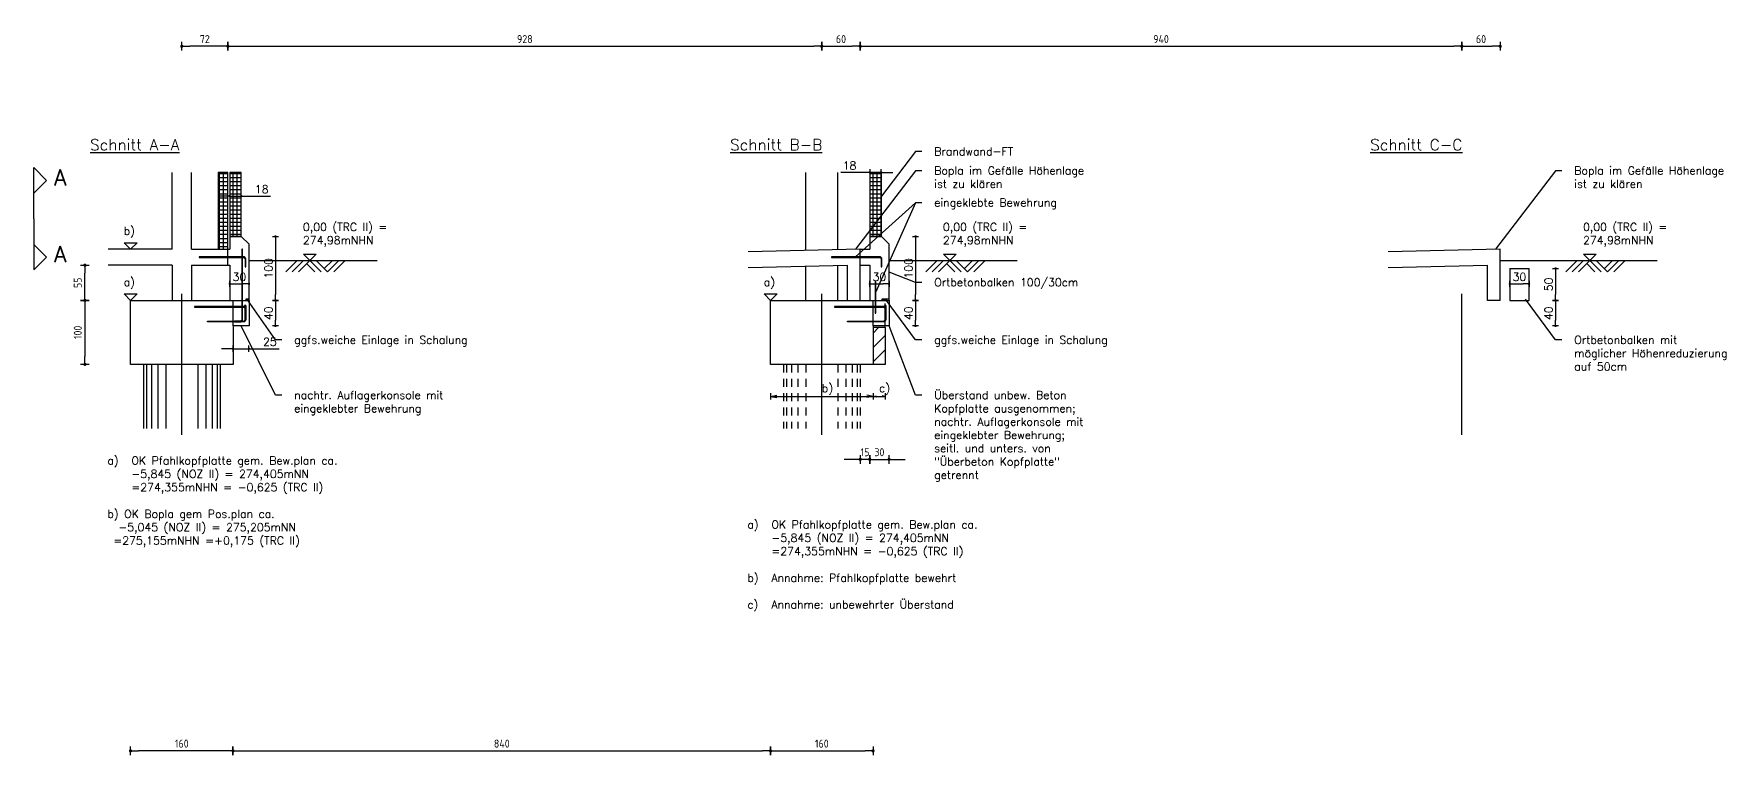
# Model space of a CAD drawing. Extents: x -17 to 300, y 24 to 138.
# Drawn here: x 11.65 to 38.09, y 28.65 to 39.93 of the extents above; entities that cross this region are included whole.
import ezdxf

# ---------------------------------------------------------------- set-up
doc = ezdxf.new("R2010")
doc.units = 0
doc.header["$LTSCALE"] = 0.5
doc.header["$MEASUREMENT"] = 0
doc.header["$PDMODE"] = 2
doc.linetypes.add('AUSGEZOGEN', pattern=[1000.01, 1000, 0.01])
doc.linetypes.add('HIDDEN', pattern=[0.375, 0.25, -0.125])
doc.layers.get('Defpoints').update_dxf_attribs({"linetype": 'CONTINUOUS'})
for name, color, linetype in [('ACHSEN', 7, 'CONTINUOUS'), ('AUSBAU', 115, 'CONTINUOUS'), ('BET-ANS', 7, 'CONTINUOUS'), ('BET-SCHN', 6, 'CONTINUOUS'), ('BET-VERD', 7, 'HIDDEN'), ('BEWEHRUNG', 1, 'CONTINUOUS'), ('FASSADE', 115, 'CONTINUOUS'), ('MASSE', 7, 'CONTINUOUS'), ('TEXT', 7, 'CONTINUOUS')]:
    doc.layers.add(name, color=color, linetype=linetype)
doc.styles.add('R25-M100', font='romans.shx', dxfattribs={"height": 0.25})
doc.styles.add('R25-M50', font='romans.shx', dxfattribs={"height": 0.125})
doc.styles.add('R35-M50', font='romans.shx', dxfattribs={"height": 0.175})
doc.styles.add('TXT', font='isocp.shx')
doc.dimstyles.new('DOT_I', dxfattribs={"dimscale": 0.5, "dimtxt": 0.25, "dimasz": 0.25, "dimexe": 0.1, "dimexo": 0.3, "dimgap": 0.1, "dimtad": 1, "dimdec": 3, "dimzin": 3, "dimtxsty": 'TXT', "dimblk": 'DOT', "dimblk1": 'DOT', "dimblk2": 'DOT', "dimsah": 1, "dimcen": 0.1, "dimse1": 1, "dimse2": 1, "dimazin": 0, "dimtfac": 1, "dimtdec": 4, "dimtix": 1, "dimtmove": 2, "dimatfit": 3, "dimldrblk": 'DOT', "dimfxl": 0, "dimtvp": 1, "dimtolj": 1, "dimtzin": 0, "dimarcsym": 0})
doc.dimstyles.new('M1-50$0', dxfattribs={"dimscale": 0.5, "dimtxt": 0.18, "dimasz": 0.18, "dimexe": 0.18, "dimexo": 0.0625, "dimgap": 0.09, "dimtad": 1, "dimdec": 1, "dimlfac": 100, "dimzin": 9, "dimdsep": 46, "dimtxsty": 'R25-M50', "dimblk1": 'DOT', "dimblk2": 'DOT', "dimsah": 1, "dimcen": 0.09, "dimse1": 1, "dimse2": 1, "dimclrt": 256, "dimadec": 0, "dimazin": 0, "dimtfac": 1, "dimtdec": 4, "dimtmove": 0, "dimatfit": 3, "dimldrblk": 'DOT', "dimfxl": 0, "dimtolj": 1, "dimtzin": 0, "dimarcsym": 0})

# ---------------------------------------------------------------- blocks, each defined once
blk = doc.blocks.new('DOT')
at = {"layer": 'MASSE', "color": 7, "linetype": 'Continuous'}
for p, q in [((0, 0), (-1, 0)), ((0, 0.54), (0, -0.54))]:
    blk.add_line(p, q, dxfattribs=at)
at = {"layer": 'MASSE', "color": 7, "linetype": 'Continuous', "const_width": 0.2}
blk.add_lwpolyline([(-0.1, 0, 1), (0.1, 0, 1)], format="xyb", close=True, dxfattribs=at)
blk = doc.blocks.new('*D20')
at = {"layer": 'Defpoints', "color": 0, "transparency": 16777216}
for p in [(15.009, 36.018), (14.709, 35.759), (15.009, 35.759)]:
    blk.add_point(p, dxfattribs=at)
at = {"layer": 'MASSE', "color": 0, "lineweight": -2, "transparency": 16777216}
blk.add_line((14.799, 36.018), (14.919, 36.018), dxfattribs=at)
at = {"layer": 'MASSE', "color": 0, "lineweight": -2, "transparency": 16777216, "xscale": 0.09, "yscale": 0.09, "zscale": 0.09, "rotation": 180}
blk.add_blockref('DOT', (14.709, 36.018), dxfattribs=at)
at = {"layer": 'MASSE', "color": 0, "lineweight": -2, "transparency": 16777216, "xscale": 0.09, "yscale": 0.09, "zscale": 0.09}
blk.add_blockref('DOT', (15.009, 36.018), dxfattribs=at)
at = {"layer": 'MASSE', "transparency": 16777216, "insert": (14.859, 36.126), "char_height": 0.125, "attachment_point": 5, "style": 'R25-M50'}
blk.add_mtext('\\A1;30', dxfattribs=at)
blk = doc.blocks.new('*D21')
at = {"layer": 'Defpoints', "color": 0, "transparency": 16777216}
for p in [(14.709, 36.759), (14.709, 35.759), (15.423, 35.759)]:
    blk.add_point(p, dxfattribs=at)
at = {"layer": 'MASSE', "color": 0, "lineweight": -2, "transparency": 16777216}
blk.add_line((15.423, 36.669), (15.423, 35.849), dxfattribs=at)
at = {"layer": 'MASSE', "color": 0, "lineweight": -2, "transparency": 16777216, "xscale": 0.09, "yscale": 0.09, "zscale": 0.09}
for p, rotation in [((15.423, 36.759), 90), ((15.423, 35.759), 270)]:
    blk.add_blockref('DOT', p, dxfattribs=dict(at, rotation=rotation))
at = {"layer": 'MASSE', "transparency": 16777216, "insert": (15.315, 36.259), "char_height": 0.125, "attachment_point": 5, "rotation": 90, "style": 'R25-M50'}
blk.add_mtext('\\A1;100', dxfattribs=at)
blk = doc.blocks.new('*D22')
at = {"layer": 'Defpoints', "color": 0, "transparency": 16777216}
for p in [(14.709, 35.759), (15.009, 35.359), (15.423, 35.359)]:
    blk.add_point(p, dxfattribs=at)
at = {"layer": 'MASSE', "color": 0, "lineweight": -2, "transparency": 16777216}
blk.add_line((15.423, 35.669), (15.423, 35.449), dxfattribs=at)
at = {"layer": 'MASSE', "color": 0, "lineweight": -2, "transparency": 16777216, "xscale": 0.09, "yscale": 0.09, "zscale": 0.09}
for p, rotation in [((15.423, 35.759), 90), ((15.423, 35.359), 270)]:
    blk.add_blockref('DOT', p, dxfattribs=dict(at, rotation=rotation))
at = {"layer": 'MASSE', "transparency": 16777216, "insert": (15.315, 35.559), "char_height": 0.125, "attachment_point": 5, "rotation": 90, "style": 'R25-M50'}
blk.add_mtext('\\A1;40', dxfattribs=at)
blk = doc.blocks.new('*D23')
at = {"layer": 'Defpoints', "color": 0, "transparency": 16777216}
for p in [(14.759, 35.359), (15.009, 35.359), (15.009, 35.004)]:
    blk.add_point(p, dxfattribs=at)
at = {"layer": 'MASSE', "color": 0, "lineweight": -2, "transparency": 16777216}
for p, q in [((14.669, 35.004), (14.579, 35.004)), ((14.759, 35.004), (15.009, 35.004)), ((15.099, 35.004), (15.482, 35.004))]:
    blk.add_line(p, q, dxfattribs=at)
at = {"layer": 'MASSE', "color": 0, "lineweight": -2, "transparency": 16777216, "xscale": 0.09, "yscale": 0.09, "zscale": 0.09}
blk.add_blockref('DOT', (14.759, 35.004), dxfattribs=at)
at = {"layer": 'MASSE', "color": 0, "lineweight": -2, "transparency": 16777216, "xscale": 0.09, "yscale": 0.09, "zscale": 0.09, "rotation": 180}
blk.add_blockref('DOT', (15.009, 35.004), dxfattribs=at)
at = {"layer": 'MASSE', "transparency": 16777216, "insert": (15.336, 35.112), "char_height": 0.125, "attachment_point": 5, "style": 'R25-M50'}
blk.add_mtext('\\A1;25', dxfattribs=at)
blk = doc.blocks.new('*D61')
at = {"layer": 'Defpoints', "color": 0, "transparency": 16777216}
for p in [(25.009, 36.018), (24.709, 35.759), (25.009, 35.759)]:
    blk.add_point(p, dxfattribs=at)
at = {"layer": 'MASSE', "color": 0, "lineweight": -2, "transparency": 16777216}
blk.add_line((24.799, 36.018), (24.919, 36.018), dxfattribs=at)
at = {"layer": 'MASSE', "color": 0, "lineweight": -2, "transparency": 16777216, "xscale": 0.09, "yscale": 0.09, "zscale": 0.09, "rotation": 180}
blk.add_blockref('DOT', (24.709, 36.018), dxfattribs=at)
at = {"layer": 'MASSE', "color": 0, "lineweight": -2, "transparency": 16777216, "xscale": 0.09, "yscale": 0.09, "zscale": 0.09}
blk.add_blockref('DOT', (25.009, 36.018), dxfattribs=at)
at = {"layer": 'MASSE', "transparency": 16777216, "insert": (24.859, 36.126), "char_height": 0.125, "attachment_point": 5, "style": 'R25-M50'}
blk.add_mtext('\\A1;30', dxfattribs=at)
blk = doc.blocks.new('*D62')
at = {"layer": 'Defpoints', "color": 0, "transparency": 16777216}
for p in [(24.709, 36.759), (24.709, 35.759), (25.423, 35.759)]:
    blk.add_point(p, dxfattribs=at)
at = {"layer": 'MASSE', "color": 0, "lineweight": -2, "transparency": 16777216}
blk.add_line((25.423, 36.669), (25.423, 35.849), dxfattribs=at)
at = {"layer": 'MASSE', "color": 0, "lineweight": -2, "transparency": 16777216, "xscale": 0.09, "yscale": 0.09, "zscale": 0.09}
for p, rotation in [((25.423, 36.759), 90), ((25.423, 35.759), 270)]:
    blk.add_blockref('DOT', p, dxfattribs=dict(at, rotation=rotation))
at = {"layer": 'MASSE', "transparency": 16777216, "insert": (25.315, 36.259), "char_height": 0.125, "attachment_point": 5, "rotation": 90, "style": 'R25-M50'}
blk.add_mtext('\\A1;100', dxfattribs=at)
blk = doc.blocks.new('*D63')
at = {"layer": 'Defpoints', "color": 0, "transparency": 16777216}
for p in [(24.709, 35.759), (25.009, 35.359), (25.423, 35.359)]:
    blk.add_point(p, dxfattribs=at)
at = {"layer": 'MASSE', "color": 0, "lineweight": -2, "transparency": 16777216}
blk.add_line((25.423, 35.669), (25.423, 35.449), dxfattribs=at)
at = {"layer": 'MASSE', "color": 0, "lineweight": -2, "transparency": 16777216, "xscale": 0.09, "yscale": 0.09, "zscale": 0.09}
for p, rotation in [((25.423, 35.759), 90), ((25.423, 35.359), 270)]:
    blk.add_blockref('DOT', p, dxfattribs=dict(at, rotation=rotation))
at = {"layer": 'MASSE', "transparency": 16777216, "insert": (25.315, 35.559), "char_height": 0.125, "attachment_point": 5, "rotation": 90, "style": 'R25-M50'}
blk.add_mtext('\\A1;40', dxfattribs=at)
blk = doc.blocks.new('*D64')
at = {"layer": 'Defpoints', "color": 0, "transparency": 16777216}
for p in [(35.009, 36.018), (34.709, 35.759), (35.009, 35.759)]:
    blk.add_point(p, dxfattribs=at)
at = {"layer": 'MASSE', "color": 0, "lineweight": -2, "transparency": 16777216}
blk.add_line((34.799, 36.018), (34.919, 36.018), dxfattribs=at)
at = {"layer": 'MASSE', "color": 0, "lineweight": -2, "transparency": 16777216, "xscale": 0.09, "yscale": 0.09, "zscale": 0.09, "rotation": 180}
blk.add_blockref('DOT', (34.709, 36.018), dxfattribs=at)
at = {"layer": 'MASSE', "color": 0, "lineweight": -2, "transparency": 16777216, "xscale": 0.09, "yscale": 0.09, "zscale": 0.09}
blk.add_blockref('DOT', (35.009, 36.018), dxfattribs=at)
at = {"layer": 'MASSE', "transparency": 16777216, "insert": (34.859, 36.126), "char_height": 0.125, "attachment_point": 5, "style": 'R25-M50'}
blk.add_mtext('\\A1;30', dxfattribs=at)
blk = doc.blocks.new('*D65')
at = {"layer": 'Defpoints', "color": 0, "transparency": 16777216}
for p in [(34.709, 36.259), (34.709, 35.759), (35.423, 35.759)]:
    blk.add_point(p, dxfattribs=at)
at = {"layer": 'MASSE', "color": 0, "lineweight": -2, "transparency": 16777216}
blk.add_line((35.423, 36.169), (35.423, 35.849), dxfattribs=at)
at = {"layer": 'MASSE', "color": 0, "lineweight": -2, "transparency": 16777216, "xscale": 0.09, "yscale": 0.09, "zscale": 0.09}
for p, rotation in [((35.423, 36.259), 90), ((35.423, 35.759), 270)]:
    blk.add_blockref('DOT', p, dxfattribs=dict(at, rotation=rotation))
at = {"layer": 'MASSE', "transparency": 16777216, "insert": (35.315, 36.009), "char_height": 0.125, "attachment_point": 5, "rotation": 90, "style": 'R25-M50'}
blk.add_mtext('\\A1;50', dxfattribs=at)
blk = doc.blocks.new('*D66')
at = {"layer": 'Defpoints', "color": 0, "transparency": 16777216}
for p in [(34.709, 35.759), (35.009, 35.359), (35.423, 35.359)]:
    blk.add_point(p, dxfattribs=at)
at = {"layer": 'MASSE', "color": 0, "lineweight": -2, "transparency": 16777216}
blk.add_line((35.423, 35.669), (35.423, 35.449), dxfattribs=at)
at = {"layer": 'MASSE', "color": 0, "lineweight": -2, "transparency": 16777216, "xscale": 0.09, "yscale": 0.09, "zscale": 0.09}
for p, rotation in [((35.423, 35.759), 90), ((35.423, 35.359), 270)]:
    blk.add_blockref('DOT', p, dxfattribs=dict(at, rotation=rotation))
at = {"layer": 'MASSE', "transparency": 16777216, "insert": (35.315, 35.559), "char_height": 0.125, "attachment_point": 5, "rotation": 90, "style": 'R25-M50'}
blk.add_mtext('\\A1;40', dxfattribs=at)
blk = doc.blocks.new('*D82')
at = {"layer": 'Defpoints', "color": 0, "transparency": 16777216}
for p in [(24.709, 37.759), (24.709, 36.759), (24.889, 36.759)]:
    blk.add_point(p, dxfattribs=at)
at = {"layer": 'MASSE', "color": 0, "lineweight": -2, "transparency": 16777216}
for p, q in [((24.619, 37.759), (24.255, 37.759)), ((24.889, 37.759), (24.709, 37.759)), ((24.979, 37.759), (25.069, 37.759))]:
    blk.add_line(p, q, dxfattribs=at)
at = {"layer": 'MASSE', "color": 0, "lineweight": -2, "transparency": 16777216, "xscale": 0.09, "yscale": 0.09, "zscale": 0.09}
blk.add_blockref('DOT', (24.709, 37.759), dxfattribs=at)
at = {"layer": 'MASSE', "color": 0, "lineweight": -2, "transparency": 16777216, "xscale": 0.09, "yscale": 0.09, "zscale": 0.09, "rotation": 180}
blk.add_blockref('DOT', (24.889, 37.759), dxfattribs=at)
at = {"layer": 'MASSE', "transparency": 16777216, "insert": (24.392, 37.866), "char_height": 0.125, "attachment_point": 5, "style": 'R25-M50'}
blk.add_mtext('\\A1;18', dxfattribs=at)
blk = doc.blocks.new('*D83')
at = {"layer": 'Defpoints', "color": 0, "transparency": 16777216}
for p in [(14.889, 37.389), (14.709, 36.759), (14.889, 36.759)]:
    blk.add_point(p, dxfattribs=at)
at = {"layer": 'MASSE', "color": 0, "lineweight": -2, "transparency": 16777216}
for p, q in [((14.619, 37.389), (14.529, 37.389)), ((14.709, 37.389), (14.889, 37.389)), ((14.979, 37.389), (15.344, 37.389))]:
    blk.add_line(p, q, dxfattribs=at)
at = {"layer": 'MASSE', "color": 0, "lineweight": -2, "transparency": 16777216, "xscale": 0.09, "yscale": 0.09, "zscale": 0.09}
blk.add_blockref('DOT', (14.709, 37.389), dxfattribs=at)
at = {"layer": 'MASSE', "color": 0, "lineweight": -2, "transparency": 16777216, "xscale": 0.09, "yscale": 0.09, "zscale": 0.09, "rotation": 180}
blk.add_blockref('DOT', (14.889, 37.389), dxfattribs=at)
at = {"layer": 'MASSE', "transparency": 16777216, "insert": (15.207, 37.497), "char_height": 0.125, "attachment_point": 5, "style": 'R25-M50'}
blk.add_mtext('\\A1;18', dxfattribs=at)
blk = doc.blocks.new('*D67')
at = {"layer": 'Defpoints', "color": 0, "linetype": 'AUSGEZOGEN', "transparency": 16777216}
for p in [(13.959, 39.731), (13.959, 39.731), (14.679, 39.731)]:
    blk.add_point(p, dxfattribs=at)
at = {"layer": 'MASSE', "color": 0, "linetype": 'AUSGEZOGEN', "lineweight": -2, "transparency": 16777216}
blk.add_line((14.554, 39.731), (14.084, 39.731), dxfattribs=at)
at = {"layer": 'MASSE', "color": 0, "linetype": 'AUSGEZOGEN', "lineweight": -2, "transparency": 16777216, "xscale": 0.125, "yscale": 0.125, "zscale": 0.125, "rotation": 180}
blk.add_blockref('DOT', (13.959, 39.731), dxfattribs=at)
at = {"layer": 'MASSE', "color": 0, "linetype": 'AUSGEZOGEN', "lineweight": -2, "transparency": 16777216, "xscale": 0.125, "yscale": 0.125, "zscale": 0.125}
blk.add_blockref('DOT', (14.679, 39.731), dxfattribs=at)
at = {"layer": 'MASSE', "color": 0, "linetype": 'AUSGEZOGEN', "transparency": 16777216, "insert": (14.319, 39.843), "char_height": 0.125, "attachment_point": 5, "style": 'TXT'}
blk.add_mtext('\\A1;72', dxfattribs=at)
blk = doc.blocks.new('*D68')
at = {"layer": 'Defpoints', "color": 0, "linetype": 'AUSGEZOGEN', "transparency": 16777216}
for p in [(14.679, 39.731), (23.959, 39.731), (23.959, 39.731)]:
    blk.add_point(p, dxfattribs=at)
at = {"layer": 'MASSE', "color": 0, "linetype": 'AUSGEZOGEN', "lineweight": -2, "transparency": 16777216}
blk.add_line((14.804, 39.731), (23.834, 39.731), dxfattribs=at)
at = {"layer": 'MASSE', "color": 0, "linetype": 'AUSGEZOGEN', "lineweight": -2, "transparency": 16777216, "xscale": 0.125, "yscale": 0.125, "zscale": 0.125, "rotation": 180}
blk.add_blockref('DOT', (14.679, 39.731), dxfattribs=at)
at = {"layer": 'MASSE', "color": 0, "linetype": 'AUSGEZOGEN', "lineweight": -2, "transparency": 16777216, "xscale": 0.125, "yscale": 0.125, "zscale": 0.125}
blk.add_blockref('DOT', (23.959, 39.731), dxfattribs=at)
at = {"layer": 'MASSE', "color": 0, "linetype": 'AUSGEZOGEN', "transparency": 16777216, "insert": (19.319, 39.843), "char_height": 0.125, "attachment_point": 5, "style": 'TXT'}
blk.add_mtext('\\A1;928', dxfattribs=at)
blk = doc.blocks.new('*D69')
at = {"layer": 'Defpoints', "color": 0, "linetype": 'AUSGEZOGEN', "transparency": 16777216}
for p in [(23.959, 39.731), (24.559, 39.731), (24.559, 39.731)]:
    blk.add_point(p, dxfattribs=at)
at = {"layer": 'MASSE', "color": 0, "linetype": 'AUSGEZOGEN', "lineweight": -2, "transparency": 16777216}
blk.add_line((24.084, 39.731), (24.434, 39.731), dxfattribs=at)
at = {"layer": 'MASSE', "color": 0, "linetype": 'AUSGEZOGEN', "lineweight": -2, "transparency": 16777216, "xscale": 0.125, "yscale": 0.125, "zscale": 0.125, "rotation": 180}
blk.add_blockref('DOT', (23.959, 39.731), dxfattribs=at)
at = {"layer": 'MASSE', "color": 0, "linetype": 'AUSGEZOGEN', "lineweight": -2, "transparency": 16777216, "xscale": 0.125, "yscale": 0.125, "zscale": 0.125}
blk.add_blockref('DOT', (24.559, 39.731), dxfattribs=at)
at = {"layer": 'MASSE', "color": 0, "linetype": 'AUSGEZOGEN', "transparency": 16777216, "insert": (24.259, 39.843), "char_height": 0.125, "attachment_point": 5, "style": 'TXT'}
blk.add_mtext('\\A1;60', dxfattribs=at)
blk = doc.blocks.new('*D70')
at = {"layer": 'Defpoints', "color": 0, "linetype": 'AUSGEZOGEN', "transparency": 16777216}
for p in [(24.559, 39.731), (33.959, 39.731), (33.959, 39.731)]:
    blk.add_point(p, dxfattribs=at)
at = {"layer": 'MASSE', "color": 0, "linetype": 'AUSGEZOGEN', "lineweight": -2, "transparency": 16777216}
blk.add_line((24.684, 39.731), (33.834, 39.731), dxfattribs=at)
at = {"layer": 'MASSE', "color": 0, "linetype": 'AUSGEZOGEN', "lineweight": -2, "transparency": 16777216, "xscale": 0.125, "yscale": 0.125, "zscale": 0.125, "rotation": 180}
blk.add_blockref('DOT', (24.559, 39.731), dxfattribs=at)
at = {"layer": 'MASSE', "color": 0, "linetype": 'AUSGEZOGEN', "lineweight": -2, "transparency": 16777216, "xscale": 0.125, "yscale": 0.125, "zscale": 0.125}
blk.add_blockref('DOT', (33.959, 39.731), dxfattribs=at)
at = {"layer": 'MASSE', "color": 0, "linetype": 'AUSGEZOGEN', "transparency": 16777216, "insert": (29.259, 39.843), "char_height": 0.125, "attachment_point": 5, "style": 'TXT'}
blk.add_mtext('\\A1;940', dxfattribs=at)
blk = doc.blocks.new('*D71')
at = {"layer": 'Defpoints', "color": 0, "linetype": 'AUSGEZOGEN', "transparency": 16777216}
for p in [(33.959, 39.731), (34.559, 39.731), (34.559, 39.731)]:
    blk.add_point(p, dxfattribs=at)
at = {"layer": 'MASSE', "color": 0, "linetype": 'AUSGEZOGEN', "lineweight": -2, "transparency": 16777216}
blk.add_line((34.084, 39.731), (34.434, 39.731), dxfattribs=at)
at = {"layer": 'MASSE', "color": 0, "linetype": 'AUSGEZOGEN', "lineweight": -2, "transparency": 16777216, "xscale": 0.125, "yscale": 0.125, "zscale": 0.125, "rotation": 180}
blk.add_blockref('DOT', (33.959, 39.731), dxfattribs=at)
at = {"layer": 'MASSE', "color": 0, "linetype": 'AUSGEZOGEN', "lineweight": -2, "transparency": 16777216, "xscale": 0.125, "yscale": 0.125, "zscale": 0.125}
blk.add_blockref('DOT', (34.559, 39.731), dxfattribs=at)
at = {"layer": 'MASSE', "color": 0, "linetype": 'AUSGEZOGEN', "transparency": 16777216, "insert": (34.259, 39.843), "char_height": 0.125, "attachment_point": 5, "style": 'TXT'}
blk.add_mtext('\\A1;60', dxfattribs=at)
blk = doc.blocks.new('*D72')
at = {"layer": 'Defpoints', "color": 0, "linetype": 'AUSGEZOGEN', "transparency": 16777216}
for p in [(13.159, 28.718), (13.159, 28.718), (14.759, 28.718)]:
    blk.add_point(p, dxfattribs=at)
at = {"layer": 'MASSE', "color": 0, "linetype": 'AUSGEZOGEN', "lineweight": -2, "transparency": 16777216}
blk.add_line((14.634, 28.718), (13.284, 28.718), dxfattribs=at)
at = {"layer": 'MASSE', "color": 0, "linetype": 'AUSGEZOGEN', "lineweight": -2, "transparency": 16777216, "xscale": 0.125, "yscale": 0.125, "zscale": 0.125, "rotation": 180}
blk.add_blockref('DOT', (13.159, 28.718), dxfattribs=at)
at = {"layer": 'MASSE', "color": 0, "linetype": 'AUSGEZOGEN', "lineweight": -2, "transparency": 16777216, "xscale": 0.125, "yscale": 0.125, "zscale": 0.125}
blk.add_blockref('DOT', (14.759, 28.718), dxfattribs=at)
at = {"layer": 'MASSE', "color": 0, "linetype": 'AUSGEZOGEN', "transparency": 16777216, "insert": (13.959, 28.831), "char_height": 0.125, "attachment_point": 5, "style": 'TXT'}
blk.add_mtext('\\A1;160', dxfattribs=at)
blk = doc.blocks.new('*D73')
at = {"layer": 'Defpoints', "color": 0, "linetype": 'AUSGEZOGEN', "transparency": 16777216}
for p in [(14.759, 28.718), (23.159, 28.718), (23.159, 28.718)]:
    blk.add_point(p, dxfattribs=at)
at = {"layer": 'MASSE', "color": 0, "linetype": 'AUSGEZOGEN', "lineweight": -2, "transparency": 16777216}
blk.add_line((14.884, 28.718), (23.034, 28.718), dxfattribs=at)
at = {"layer": 'MASSE', "color": 0, "linetype": 'AUSGEZOGEN', "lineweight": -2, "transparency": 16777216, "xscale": 0.125, "yscale": 0.125, "zscale": 0.125, "rotation": 180}
blk.add_blockref('DOT', (14.759, 28.718), dxfattribs=at)
at = {"layer": 'MASSE', "color": 0, "linetype": 'AUSGEZOGEN', "lineweight": -2, "transparency": 16777216, "xscale": 0.125, "yscale": 0.125, "zscale": 0.125}
blk.add_blockref('DOT', (23.159, 28.718), dxfattribs=at)
at = {"layer": 'MASSE', "color": 0, "linetype": 'AUSGEZOGEN', "transparency": 16777216, "insert": (18.959, 28.831), "char_height": 0.125, "attachment_point": 5, "style": 'TXT'}
blk.add_mtext('\\A1;840', dxfattribs=at)
blk = doc.blocks.new('*D74')
at = {"layer": 'Defpoints', "color": 0, "linetype": 'AUSGEZOGEN', "transparency": 16777216}
for p in [(23.159, 28.718), (24.759, 28.718), (24.759, 28.718)]:
    blk.add_point(p, dxfattribs=at)
at = {"layer": 'MASSE', "color": 0, "linetype": 'AUSGEZOGEN', "lineweight": -2, "transparency": 16777216}
blk.add_line((23.284, 28.718), (24.634, 28.718), dxfattribs=at)
at = {"layer": 'MASSE', "color": 0, "linetype": 'AUSGEZOGEN', "lineweight": -2, "transparency": 16777216, "xscale": 0.125, "yscale": 0.125, "zscale": 0.125, "rotation": 180}
blk.add_blockref('DOT', (23.159, 28.718), dxfattribs=at)
at = {"layer": 'MASSE', "color": 0, "linetype": 'AUSGEZOGEN', "lineweight": -2, "transparency": 16777216, "xscale": 0.125, "yscale": 0.125, "zscale": 0.125}
blk.add_blockref('DOT', (24.759, 28.718), dxfattribs=at)
at = {"layer": 'MASSE', "color": 0, "linetype": 'AUSGEZOGEN', "transparency": 16777216, "insert": (23.959, 28.831), "char_height": 0.125, "attachment_point": 5, "style": 'TXT'}
blk.add_mtext('\\A1;160', dxfattribs=at)
blk = doc.blocks.new('*D78')
at = {"layer": 'Defpoints', "color": 0, "linetype": 'AUSGEZOGEN', "transparency": 16777216}
for p in [(12.446, 36.309), (12.446, 36.309), (12.446, 35.759)]:
    blk.add_point(p, dxfattribs=at)
at = {"layer": 'MASSE', "color": 0, "linetype": 'AUSGEZOGEN', "lineweight": -2, "transparency": 16777216}
blk.add_line((12.446, 35.884), (12.446, 36.184), dxfattribs=at)
at = {"layer": 'MASSE', "color": 0, "linetype": 'AUSGEZOGEN', "lineweight": -2, "transparency": 16777216, "xscale": 0.125, "yscale": 0.125, "zscale": 0.125}
for p, rotation in [((12.446, 36.309), 90), ((12.446, 35.759), 270)]:
    blk.add_blockref('DOT', p, dxfattribs=dict(at, rotation=rotation))
at = {"layer": 'MASSE', "color": 0, "linetype": 'AUSGEZOGEN', "transparency": 16777216, "insert": (12.334, 36.034), "char_height": 0.125, "attachment_point": 5, "rotation": 90, "style": 'TXT'}
blk.add_mtext('\\A1;55', dxfattribs=at)
blk = doc.blocks.new('*D79')
at = {"layer": 'Defpoints', "color": 0, "linetype": 'AUSGEZOGEN', "transparency": 16777216}
for p in [(12.446, 35.759), (12.446, 34.759), (12.446, 34.759)]:
    blk.add_point(p, dxfattribs=at)
at = {"layer": 'MASSE', "color": 0, "linetype": 'AUSGEZOGEN', "lineweight": -2, "transparency": 16777216}
blk.add_line((12.446, 35.634), (12.446, 34.884), dxfattribs=at)
at = {"layer": 'MASSE', "color": 0, "linetype": 'AUSGEZOGEN', "lineweight": -2, "transparency": 16777216, "xscale": 0.125, "yscale": 0.125, "zscale": 0.125}
for p, rotation in [((12.446, 35.759), 90), ((12.446, 34.759), 270)]:
    blk.add_blockref('DOT', p, dxfattribs=dict(at, rotation=rotation))
at = {"layer": 'MASSE', "color": 0, "linetype": 'AUSGEZOGEN', "transparency": 16777216, "insert": (12.334, 35.259), "char_height": 0.125, "attachment_point": 5, "rotation": 90, "style": 'TXT'}
blk.add_mtext('\\A1;100', dxfattribs=at)
blk = doc.blocks.new('*D80')
at = {"layer": 'Defpoints', "color": 0, "linetype": 'AUSGEZOGEN', "transparency": 16777216}
for p in [(24.559, 33.274), (24.559, 33.274), (24.709, 33.274)]:
    blk.add_point(p, dxfattribs=at)
at = {"layer": 'MASSE', "color": 0, "linetype": 'AUSGEZOGEN', "lineweight": -2, "transparency": 16777216}
for p, q in [((24.434, 33.274), (24.309, 33.274)), ((24.709, 33.274), (24.559, 33.274)), ((24.834, 33.274), (24.959, 33.274))]:
    blk.add_line(p, q, dxfattribs=at)
at = {"layer": 'MASSE', "color": 0, "linetype": 'AUSGEZOGEN', "lineweight": -2, "transparency": 16777216, "xscale": 0.125, "yscale": 0.125, "zscale": 0.125}
blk.add_blockref('DOT', (24.559, 33.274), dxfattribs=at)
at = {"layer": 'MASSE', "color": 0, "linetype": 'AUSGEZOGEN', "lineweight": -2, "transparency": 16777216, "xscale": 0.125, "yscale": 0.125, "zscale": 0.125, "rotation": 180}
blk.add_blockref('DOT', (24.709, 33.274), dxfattribs=at)
at = {"layer": 'MASSE', "color": 0, "linetype": 'AUSGEZOGEN', "transparency": 16777216, "insert": (24.634, 33.386), "char_height": 0.125, "attachment_point": 5, "style": 'TXT'}
blk.add_mtext('\\A1;15', dxfattribs=at)
blk = doc.blocks.new('*D81')
at = {"layer": 'Defpoints', "color": 0, "linetype": 'AUSGEZOGEN', "transparency": 16777216}
for p in [(24.709, 33.274), (25.009, 33.274), (25.009, 33.274)]:
    blk.add_point(p, dxfattribs=at)
at = {"layer": 'MASSE', "color": 0, "linetype": 'AUSGEZOGEN', "lineweight": -2, "transparency": 16777216}
for p, q in [((24.584, 33.274), (24.459, 33.274)), ((24.709, 33.274), (25.009, 33.274)), ((25.134, 33.274), (25.259, 33.274))]:
    blk.add_line(p, q, dxfattribs=at)
at = {"layer": 'MASSE', "color": 0, "linetype": 'AUSGEZOGEN', "lineweight": -2, "transparency": 16777216, "xscale": 0.125, "yscale": 0.125, "zscale": 0.125}
blk.add_blockref('DOT', (24.709, 33.274), dxfattribs=at)
at = {"layer": 'MASSE', "color": 0, "linetype": 'AUSGEZOGEN', "lineweight": -2, "transparency": 16777216, "xscale": 0.125, "yscale": 0.125, "zscale": 0.125, "rotation": 180}
blk.add_blockref('DOT', (25.009, 33.274), dxfattribs=at)
at = {"layer": 'MASSE', "color": 0, "linetype": 'AUSGEZOGEN', "transparency": 16777216, "insert": (24.859, 33.386), "char_height": 0.125, "attachment_point": 5, "style": 'TXT'}
blk.add_mtext('\\A1;30', dxfattribs=at)

msp = doc.modelspace()

# ---------------------------------------------------------------- hatches: boundary and pattern name
at = {"layer": 'BET-VERD', "transparency": 33554687}
h = msp.add_hatch(dxfattribs=at)
h.set_pattern_fill('ANSI31', color=256, scale=0.05)
h.set_pattern_definition([(45, (42.78317, 14.20602), (-0.1122532, 0.1122532), [])])
h.paths.add_polyline_path([(24.7595, 35.334), (24.9495, 35.334), (24.9495, 34.759), (24.7595, 34.759), (24.7595, 34.7898)])
at = {"layer": 'FASSADE', "transparency": 33554687}
h = msp.add_hatch(dxfattribs=at)
h.set_pattern_fill('ANSI37', color=256, scale=0.02, angle=45)
h.set_pattern_definition([(90, (8.89828, 16.2811), (-0.0635, 4e-18), []), (180, (8.89828, 16.2811), (-8e-18, -0.0635), [])])
h.paths.add_polyline_path([(14.5295, 36.559), (14.6795, 36.559), (14.6795, 37.759), (14.5295, 37.759)])
h = msp.add_hatch(dxfattribs=at)
h.set_pattern_fill('ANSI37', color=256, scale=0.02, angle=45)
h.set_pattern_definition([(90, (9.10828, 16.2811), (-0.0635, 4e-18), []), (180, (9.10828, 16.2811), (-8e-18, -0.0635), [])])
h.paths.add_polyline_path([(14.7095, 36.759), (14.8895, 36.759), (14.8895, 37.759), (14.7095, 37.759)])
h = msp.add_hatch(dxfattribs=at)
h.set_pattern_fill('ANSI37', color=256, scale=0.02, angle=45)
h.set_pattern_definition([(90, (19.10828, 16.2811), (-0.0635, 4e-18), []), (180, (19.10828, 16.2811), (-8e-18, -0.0635), [])])
h.paths.add_polyline_path([(24.7095, 36.759), (24.8895, 36.759), (24.8895, 37.759), (24.7095, 37.759)])

# ---------------------------------------------------------------- linework, layer by layer
at = {"layer": 'ACHSEN'}
for p, q in [((13.9595, 33.659), (13.9595, 35.859)), ((23.9595, 33.659), (23.9595, 35.859)), ((33.9595, 33.659), (33.9595, 35.859))]:
    msp.add_line(p, q, dxfattribs=at)
at = {"layer": 'AUSBAU'}
for p, q in [((15.0095, 36.384), (17.0095, 36.384)), ((15.7595, 36.384), (15.5827, 36.2072)), ((15.8595, 36.384), (15.6827, 36.2072)), ((15.9595, 36.384), (15.7827, 36.2072)), ((15.9095, 36.334), (16.0362, 36.2072)), ((15.9595, 36.384), (16.1362, 36.2072)), ((16.0595, 36.384), (16.2362, 36.2072)), ((16.313, 36.384), (16.1862, 36.2572)), ((16.413, 36.384), (16.2362, 36.2072)), ((16.513, 36.384), (16.3362, 36.2072)), ((25.0095, 36.384), (27.0095, 36.384)), ((25.7595, 36.384), (25.5827, 36.2072)), ((25.8595, 36.384), (25.6827, 36.2072)), ((25.9595, 36.384), (25.7827, 36.2072)), ((25.9095, 36.334), (26.0362, 36.2072)), ((25.9595, 36.384), (26.1362, 36.2072)), ((26.0595, 36.384), (26.2362, 36.2072)), ((26.313, 36.384), (26.1862, 36.2572)), ((26.413, 36.384), (26.2362, 36.2072)), ((26.513, 36.384), (26.3362, 36.2072)), ((34.5595, 36.384), (37.0095, 36.384)), ((35.7595, 36.384), (35.5827, 36.2072)), ((35.8595, 36.384), (35.6827, 36.2072)), ((35.9595, 36.384), (35.7827, 36.2072)), ((35.9095, 36.334), (36.0362, 36.2072)), ((35.9595, 36.384), (36.1362, 36.2072)), ((36.0595, 36.384), (36.2362, 36.2072)), ((36.313, 36.384), (36.1862, 36.2572)), ((36.413, 36.384), (36.2362, 36.2072)), ((36.513, 36.384), (36.3362, 36.2072))]:
    msp.add_line(p, q, dxfattribs=at)
at = {"layer": 'BET-ANS'}
for p, q in [((23.7095, 36.5394), (23.7095, 37.759)), ((24.2095, 36.5509), (24.2095, 37.759)), ((14.6795, 36.309), (14.6795, 36.559)), ((24.5595, 36.309), (24.5595, 36.559)), ((23.7095, 35.759), (23.7095, 36.2894)), ((24.2095, 35.759), (24.2095, 36.3009)), ((13.8095, 35.759), (14.1095, 35.759)), ((14.7595, 35.359), (14.7595, 35.759)), ((14.7595, 35.759), (15.0095, 35.759)), ((24.7595, 35.759), (25.0095, 35.759)), ((24.7595, 35.359), (24.7595, 35.759)), ((24.9495, 35.334), (24.9495, 35.359)), ((13.3595, 34.759), (13.3595, 33.759)), ((13.4095, 34.759), (13.4095, 33.759)), ((13.4845, 34.759), (13.4845, 33.759)), ((13.5845, 34.759), (13.5845, 33.759)), ((13.7095, 34.759), (13.7095, 33.759)), ((14.2095, 34.759), (14.2095, 33.759)), ((14.3345, 34.759), (14.3345, 33.759)), ((14.4345, 34.759), (14.4345, 33.759)), ((14.5095, 34.759), (14.5095, 33.759)), ((14.5595, 34.759), (14.5595, 33.759))]:
    msp.add_line(p, q, dxfattribs=at)
at = {"layer": 'BET-SCHN'}
for p, q in [((13.8095, 36.559), (13.8095, 37.759)), ((14.1095, 36.559), (14.1095, 37.759)), ((14.8895, 36.759), (14.7095, 36.759)), ((14.7095, 36.759), (14.7095, 36.559)), ((15.0095, 36.639), (14.8895, 36.759)), ((24.8895, 36.759), (24.7095, 36.759)), ((24.7095, 36.759), (24.7095, 36.559)), ((25.0095, 36.639), (24.8895, 36.759)), ((13.8095, 36.559), (12.8095, 36.559)), ((14.1095, 36.559), (14.6795, 36.559)), ((14.6795, 36.559), (14.7095, 36.559)), ((15.0095, 35.759), (15.0095, 36.639)), ((24.5595, 36.559), (22.8095, 36.5187)), ((24.5595, 36.559), (24.7095, 36.559)), ((25.0095, 35.759), (25.0095, 36.639)), ((34.5595, 36.559), (32.8095, 36.5187)), ((34.5595, 35.759), (34.5595, 36.559)), ((13.8095, 36.309), (12.8095, 36.309)), ((13.8095, 36.309), (13.8095, 35.759)), ((14.1095, 36.309), (14.6795, 36.309)), ((14.1095, 36.309), (14.1095, 35.759)), ((14.6795, 36.309), (14.7095, 36.309)), ((14.7095, 36.309), (14.7095, 35.759)), ((24.3595, 36.3044), (22.8095, 36.2687)), ((24.3595, 35.759), (24.3595, 36.3044)), ((24.5595, 35.759), (24.5595, 36.309)), ((24.5595, 36.309), (24.7095, 36.309)), ((24.7095, 36.309), (24.7095, 35.759)), ((34.3595, 36.3044), (32.8095, 36.2687)), ((34.3595, 35.759), (34.3595, 36.3044)), ((34.7095, 36.259), (34.7095, 35.759)), ((34.7095, 36.259), (35.0095, 36.259)), ((35.0095, 35.759), (35.0095, 36.259)), ((13.1595, 34.759), (13.1595, 35.759)), ((13.1595, 35.759), (13.8095, 35.759)), ((14.1095, 35.759), (14.7595, 35.759)), ((15.0095, 35.759), (15.0095, 35.359)), ((23.1595, 34.759), (23.1595, 35.759)), ((23.1595, 35.759), (24.7595, 35.759)), ((25.0095, 35.759), (25.0095, 35.359)), ((34.5595, 35.759), (34.3595, 35.759)), ((34.7095, 35.759), (35.0095, 35.759)), ((15.0095, 35.359), (14.7595, 35.359)), ((14.7595, 35.359), (14.7595, 34.759)), ((25.0095, 35.359), (24.7595, 35.359)), ((24.7595, 35.359), (24.7595, 34.759)), ((24.9495, 35.334), (24.7595, 35.334)), ((24.9495, 35.334), (24.9495, 34.759)), ((14.7595, 34.759), (13.1595, 34.759)), ((24.9495, 34.759), (23.1595, 34.759))]:
    msp.add_line(p, q, dxfattribs=at)
at = {"layer": 'BET-VERD'}
for p, q in [((24.9495, 35.359), (24.9495, 35.759)), ((23.3595, 34.759), (23.3595, 33.759)), ((23.4095, 34.759), (23.4095, 33.759)), ((23.4845, 34.759), (23.4845, 33.759)), ((23.5845, 34.759), (23.5845, 33.759)), ((23.7095, 34.759), (23.7095, 33.759)), ((24.2095, 34.759), (24.2095, 33.759)), ((24.3345, 34.759), (24.3345, 33.759)), ((24.4345, 34.759), (24.4345, 33.759)), ((24.5095, 34.759), (24.5095, 33.759)), ((24.5595, 34.759), (24.5595, 33.759))]:
    msp.add_line(p, q, dxfattribs=at)
at = {"layer": 'BEWEHRUNG'}
for points in [[(14.9095, 36.558), (14.8975, 36.558), (14.8975, 35.459, -0.4142136), (14.8735, 35.435), (14.7835, 35.435), (14.7835, 35.423), (14.8735, 35.423, 0.4142136), (14.9095, 35.459)], [(14.2295, 36.44), (14.2295, 36.428), (14.9235, 36.428, -0.4142136), (14.9475, 36.404), (14.9475, 36.284), (14.9595, 36.284), (14.9595, 36.404, 0.4142136), (14.9235, 36.44)], [(24.1095, 36.44), (24.1095, 36.428), (24.8635, 36.428, -0.4142136), (24.8875, 36.404), (24.8875, 36.284), (24.8995, 36.284), (24.8995, 36.404, 0.4142136), (24.8635, 36.44)], [(14.3595, 35.423), (14.3595, 35.435), (14.9235, 35.435, 0.4142136), (14.9475, 35.459), (14.9475, 35.679), (14.9595, 35.679), (14.9595, 35.459, -0.4142136), (14.9235, 35.423)], [(24.3595, 35.423), (24.3595, 35.435), (24.9235, 35.435, 0.4142136), (24.9475, 35.459), (24.9475, 35.679), (24.9595, 35.679), (24.9595, 35.459, -0.4142136), (24.9235, 35.423)]]:
    msp.add_lwpolyline(points, format="xyb", close=True, dxfattribs=at)
for points in [[(24.7935, 35.559), (24.8055, 35.559), (24.8055, 36.059), (24.7935, 36.059)], [(14.1595, 35.652), (14.9385, 35.652), (14.9385, 35.666), (14.1595, 35.666)], [(14.9385, 35.6365), (14.9595, 35.6365), (14.9595, 35.6815), (14.9385, 35.6815)], [(24.1595, 35.652), (24.9385, 35.652), (24.9385, 35.666), (24.1595, 35.666)], [(24.9385, 35.6365), (24.9595, 35.6365), (24.9595, 35.6815), (24.9385, 35.6815)]]:
    msp.add_lwpolyline(points, close=True, dxfattribs=at)
at = {"layer": 'FASSADE'}
for p, q in [((14.9595, 35.779), (15.0095, 35.759)), ((15.0095, 35.779), (14.9595, 35.759)), ((24.8995, 35.779), (25.0095, 35.759)), ((25.0095, 35.779), (24.8995, 35.759))]:
    msp.add_line(p, q, dxfattribs=at)
for points in [[(14.5295, 36.559), (14.6795, 36.559), (14.6795, 37.759), (14.5295, 37.759)], [(14.7095, 36.759), (14.8895, 36.759), (14.8895, 37.759), (14.7095, 37.759)], [(24.7095, 36.759), (24.8895, 36.759), (24.8895, 37.759), (24.7095, 37.759)], [(14.9595, 35.759), (15.0095, 35.759), (15.0095, 35.779), (14.9595, 35.779)], [(24.8995, 35.759), (25.0095, 35.759), (25.0095, 35.779), (24.8995, 35.779)]]:
    msp.add_lwpolyline(points, close=True, dxfattribs=at)
at = {"layer": 'MASSE'}
msp.add_line((24.5595, 35.759), (24.9495, 35.759), dxfattribs=at)
at = {"layer": 'TEXT'}
for p, q in [((25.4233, 38.086), (24.8895, 37.3868)), ((25.5233, 38.086), (25.4233, 38.086)), ((11.6478, 37.8343), (11.8478, 37.6343)), ((11.6478, 37.0343), (11.6478, 37.8343)), ((11.6478, 37.4343), (11.8478, 37.6343)), ((25.4233, 37.786), (24.4865, 36.559)), ((25.5233, 37.786), (25.4233, 37.786)), ((35.4233, 37.786), (34.4865, 36.559)), ((35.5233, 37.786), (35.4233, 37.786)), ((25.4233, 37.286), (24.4865, 36.44)), ((25.4233, 37.286), (24.8055, 35.8952)), ((25.5233, 37.286), (25.4233, 37.286)), ((11.6478, 37.0343), (11.6478, 36.2343)), ((11.6478, 36.6343), (11.8478, 36.4343)), ((13.0595, 36.659), (13.2595, 36.659)), ((13.0595, 36.659), (13.1595, 36.559)), ((13.2595, 36.659), (13.1595, 36.559)), ((11.6478, 36.2343), (11.8478, 36.4343)), ((15.8595, 36.484), (16.0595, 36.484)), ((15.8595, 36.484), (15.9595, 36.384)), ((16.0595, 36.484), (15.9595, 36.384)), ((25.8595, 36.484), (26.0595, 36.484)), ((25.8595, 36.484), (25.9595, 36.384)), ((26.0595, 36.484), (25.9595, 36.384)), ((35.8595, 36.484), (36.0595, 36.484)), ((35.8595, 36.484), (35.9595, 36.384)), ((36.0595, 36.484), (35.9595, 36.384)), ((25.4233, 36.04), (25.0095, 36.199)), ((25.5233, 36.04), (25.4233, 36.04)), ((13.0595, 35.859), (13.2595, 35.859)), ((13.0595, 35.859), (13.1595, 35.759)), ((13.2595, 35.859), (13.1595, 35.759)), ((15.4233, 35.14), (14.9845, 35.769)), ((23.0595, 35.859), (23.2595, 35.859)), ((23.0595, 35.859), (23.1595, 35.759)), ((23.2595, 35.859), (23.1595, 35.759)), ((25.4233, 35.14), (24.9545, 35.779)), ((35.4233, 35.14), (34.9545, 35.779)), ((15.4233, 34.2786), (14.8845, 35.359)), ((25.4233, 34.2786), (25.0095, 35.359)), ((15.5233, 35.14), (15.4233, 35.14)), ((25.5233, 35.14), (25.4233, 35.14)), ((35.5233, 35.14), (35.4233, 35.14)), ((15.5233, 34.2786), (15.4233, 34.2786)), ((23.1595, 34.309), (23.1595, 34.209)), ((23.1595, 34.259), (23.2579, 34.2764)), ((23.1595, 34.259), (24.7595, 34.259)), ((23.1595, 34.259), (23.2579, 34.2416)), ((24.7595, 34.259), (24.661, 34.2764)), ((24.7595, 34.259), (24.661, 34.2416)), ((24.7595, 34.309), (24.7595, 34.209)), ((24.7595, 34.259), (24.8087, 34.2677)), ((24.7595, 34.259), (24.9495, 34.259)), ((24.7595, 34.259), (24.8087, 34.2503)), ((24.9495, 34.259), (24.9002, 34.2677)), ((24.9495, 34.259), (24.9002, 34.2503)), ((24.9495, 34.309), (24.9495, 34.209)), ((25.5233, 34.2786), (25.4233, 34.2786))]:
    msp.add_line(p, q, dxfattribs=at)

# ---------------------------------------------------------------- texts
at = {"layer": 'TEXT', "attachment_point": 1}
for s, insert, char_height, width, style in [('{\\LSchnitt A-A}', (12.5269, 38.2794), 0.175, 1.861313, 'R35-M50'), ('{\\LSchnitt B-B}', (22.5269, 38.2794), 0.175, 1.861313, 'R35-M50'), ('Brandwand-FT', (25.7156, 38.1499), 0.125, 2.645621, 'R25-M50'), ('{\\LSchnitt C-C}', (32.5269, 38.2794), 0.175, 1.861313, 'R35-M50'), ('Bopla im Gefälle Höhenlage ist zu klären', (25.7156, 37.8499), 0.125, 2.645621, 'R25-M50'), ('Bopla im Gefälle Höhenlage ist zu klären', (35.7156, 37.8499), 0.125, 2.645621, 'R25-M50'), ('A', (11.9646, 37.8071), 0.25, 0.389038, 'R25-M100'), ('eingeklebte Bewehrung', (25.7156, 37.3499), 0.125, 2.645621, 'R25-M50'), ('b)', (13.052, 36.9071), 0.125, 0.201628, 'R25-M50'), ('0,00 (TRC II) = 274,98mNHN', (15.852, 36.9693), 0.125, 2.240419, 'R25-M50'), ('0,00 (TRC II) = 274,98mNHN', (25.852, 36.9693), 0.125, 2.240419, 'R25-M50'), ('0,00 (TRC II) = 274,98mNHN', (35.852, 36.9693), 0.125, 2.240419, 'R25-M50'), ('A', (11.9646, 36.6071), 0.25, 0.389038, 'R25-M100'), ('a)', (13.052, 36.1071), 0.125, 0.201628, 'R25-M50'), ('a)', (23.052, 36.1071), 0.125, 0.201628, 'R25-M50'), ('Ortbetonbalken 100/30cm', (25.7156, 36.1039), 0.125, 2.645621, 'R25-M50'), ('ggfs.weiche Einlage in Schalung', (15.7156, 35.2039), 0.125, 2.645621, 'R25-M50'), ('ggfs.weiche Einlage in Schalung', (25.7156, 35.2039), 0.125, 2.645621, 'R25-M50'), ('Ortbetonbalken mit möglicher Höhenreduzierung auf 50cm', (35.7156, 35.2039), 0.125, 2.645621, 'R25-M50'), ('b)', (23.9595, 34.4495), 0.125, 0.201628, 'R25-M50'), ('c)', (24.8545, 34.4495), 0.125, 0.201628, 'R25-M50'), ('nachtr. Auflagerkonsole mit eingeklebter Bewehrung', (15.7156, 34.3426), 0.125, 2.645621, 'R25-M50'), ('Überstand unbew. Beton Kopfplatte ausgenommen; nachtr. Auflagerkonsole mit eingeklebter Bewehrung; seitl. und unters. von "Überbeton Kopfplatte" getrennt', (25.7156, 34.3426), 0.125, 2.645621, 'R25-M50'), ('\\pi-0.375,l0.625,t0.625;a)^IOK Pfahlkopfplatte gem. Bew.plan ca. -5,845 (NOZ II) = 274,405mNN =274,355mNHN = -0,625 (TRC II)\\P\\Pb) OK Bopla gem Pos.plan ca.\\P  -5,045 (NOZ II) = 275,205mNN\\P\\pi0,l0,tz;    =275,155mNHN =+0,175 (TRC II)  ', (12.5463, 33.3175), 0.125, 4.589856, 'R25-M50'), ('\\pi-0.375,l0.625,t0.625;a)^IOK Pfahlkopfplatte gem. Bew.plan ca. -5,845 (NOZ II) = 274,405mNN =274,355mNHN = -0,625 (TRC II)\\P\\Pb)^IAnnahme: Pfahlkopfplatte bewehrt\\P\\Pc)^IAnnahme: unbewehrter Überstand ', (22.5463, 32.3175), 0.125, 4.589856, 'R25-M50')]:
    msp.add_mtext(s, dxfattribs=dict(at, insert=insert, char_height=char_height, width=width, style=style))

# ---------------------------------------------------------------- dimensions: what is measured, and where the dimension line sits
at = {"layer": 'MASSE', "color": 7, "linetype": 'AUSGEZOGEN'}
for base, p1, p2, picture, middle in [((13.9595, 39.7307), (14.6795, 39.7307), (13.9595, 39.7307), '*D67', (14.3195, 39.8432)), ((23.9595, 39.7307), (14.6795, 39.7307), (23.9595, 39.7307), '*D68', (19.3195, 39.8432)), ((24.5595, 39.7307), (23.9595, 39.7307), (24.5595, 39.7307), '*D69', (24.2595, 39.8432)), ((33.9595, 39.7307), (24.5595, 39.7307), (33.9595, 39.7307), '*D70', (29.2595, 39.8432)), ((34.5595, 39.7307), (33.9595, 39.7307), (34.5595, 39.7307), '*D71', (34.2595, 39.8432)), ((24.5595, 33.274), (24.7095, 33.274), (24.5595, 33.274), '*D80', (24.6345, 33.3865)), ((25.0095, 33.274), (24.7095, 33.274), (25.0095, 33.274), '*D81', (24.8595, 33.3865)), ((13.1595, 28.7182), (14.7595, 28.7182), (13.1595, 28.7182), '*D72', (13.9595, 28.8307)), ((23.1595, 28.7182), (14.7595, 28.7182), (23.1595, 28.7182), '*D73', (18.9595, 28.8307)), ((24.7595, 28.7182), (23.1595, 28.7182), (24.7595, 28.7182), '*D74', (23.9595, 28.8307))]:
    dim = msp.add_linear_dim(base=base, p1=p1, p2=p2, dimstyle='DOT_I', override={"dimdec": 0, "dimlfac": 100}, dxfattribs=at)
    dim.commit()
    dim.dimension.update_dxf_attribs({"geometry": picture, "text_midpoint": middle})
at = {"layer": 'MASSE'}
for base, p1, p2, picture, middle in [((24.7095, 37.759), (24.8895, 36.759), (24.7095, 36.759), '*D82', (24.3922, 37.8665)), ((14.8895, 37.3893), (14.7095, 36.759), (14.8895, 36.759), '*D83', (15.2067, 37.4968)), ((15.0095, 36.0184), (14.7095, 35.759), (15.0095, 35.759), '*D20', (14.8595, 36.1259)), ((25.0095, 36.0184), (24.7095, 35.759), (25.0095, 35.759), '*D61', (24.8595, 36.1259)), ((35.0095, 36.0184), (34.7095, 35.759), (35.0095, 35.759), '*D64', (34.8595, 36.1259)), ((15.0095, 35.0044), (14.7595, 35.359), (15.0095, 35.359), '*D23', (15.3356, 35.1119))]:
    dim = msp.add_linear_dim(base=base, p1=p1, p2=p2, dimstyle='M1-50$0', override={"dimlfac": 100}, dxfattribs=at)
    dim.commit()
    dim.dimension.update_dxf_attribs({"geometry": picture, "text_midpoint": middle})
for base, p1, p2, override, picture, middle in [((15.4229, 35.759), (14.7095, 36.759), (14.7095, 35.759), {"dimlfac": 100}, '*D21', (15.3154, 36.259)), ((25.4229, 35.759), (24.7095, 36.759), (24.7095, 35.759), {"dimlfac": 100}, '*D62', (25.3154, 36.259)), ((35.4229, 35.759), (34.7095, 36.259), (34.7095, 35.759), {"dimlfac": 100}, '*D65', (35.3154, 36.009)), ((15.4229, 35.359), (14.7095, 35.759), (15.0095, 35.359), {"dimlfac": 100, "dimtmove": 1}, '*D22', (15.3154, 35.559)), ((25.4229, 35.359), (24.7095, 35.759), (25.0095, 35.359), {"dimlfac": 100, "dimtmove": 1}, '*D63', (25.3154, 35.559)), ((35.4229, 35.359), (34.7095, 35.759), (35.0095, 35.359), {"dimlfac": 100, "dimtmove": 1}, '*D66', (35.3154, 35.559))]:
    dim = msp.add_linear_dim(base=base, p1=p1, p2=p2, angle=90, dimstyle='M1-50$0', override=override, dxfattribs=at)
    dim.commit()
    dim.dimension.update_dxf_attribs({"geometry": picture, "text_midpoint": middle})
at = {"layer": 'MASSE', "color": 7, "linetype": 'AUSGEZOGEN'}
for base, p2, picture, middle in [((12.4464, 36.309), (12.4464, 36.309), '*D78', (12.3339, 36.034)), ((12.4464, 34.759), (12.4464, 34.759), '*D79', (12.3339, 35.259))]:
    dim = msp.add_linear_dim(base=base, p1=(12.4464, 35.759), p2=p2, angle=90, dimstyle='DOT_I', override={"dimdec": 0, "dimlfac": 100}, dxfattribs=at)
    dim.commit()
    dim.dimension.update_dxf_attribs({"geometry": picture, "text_midpoint": middle})

doc.saveas('drawing.dxf')
